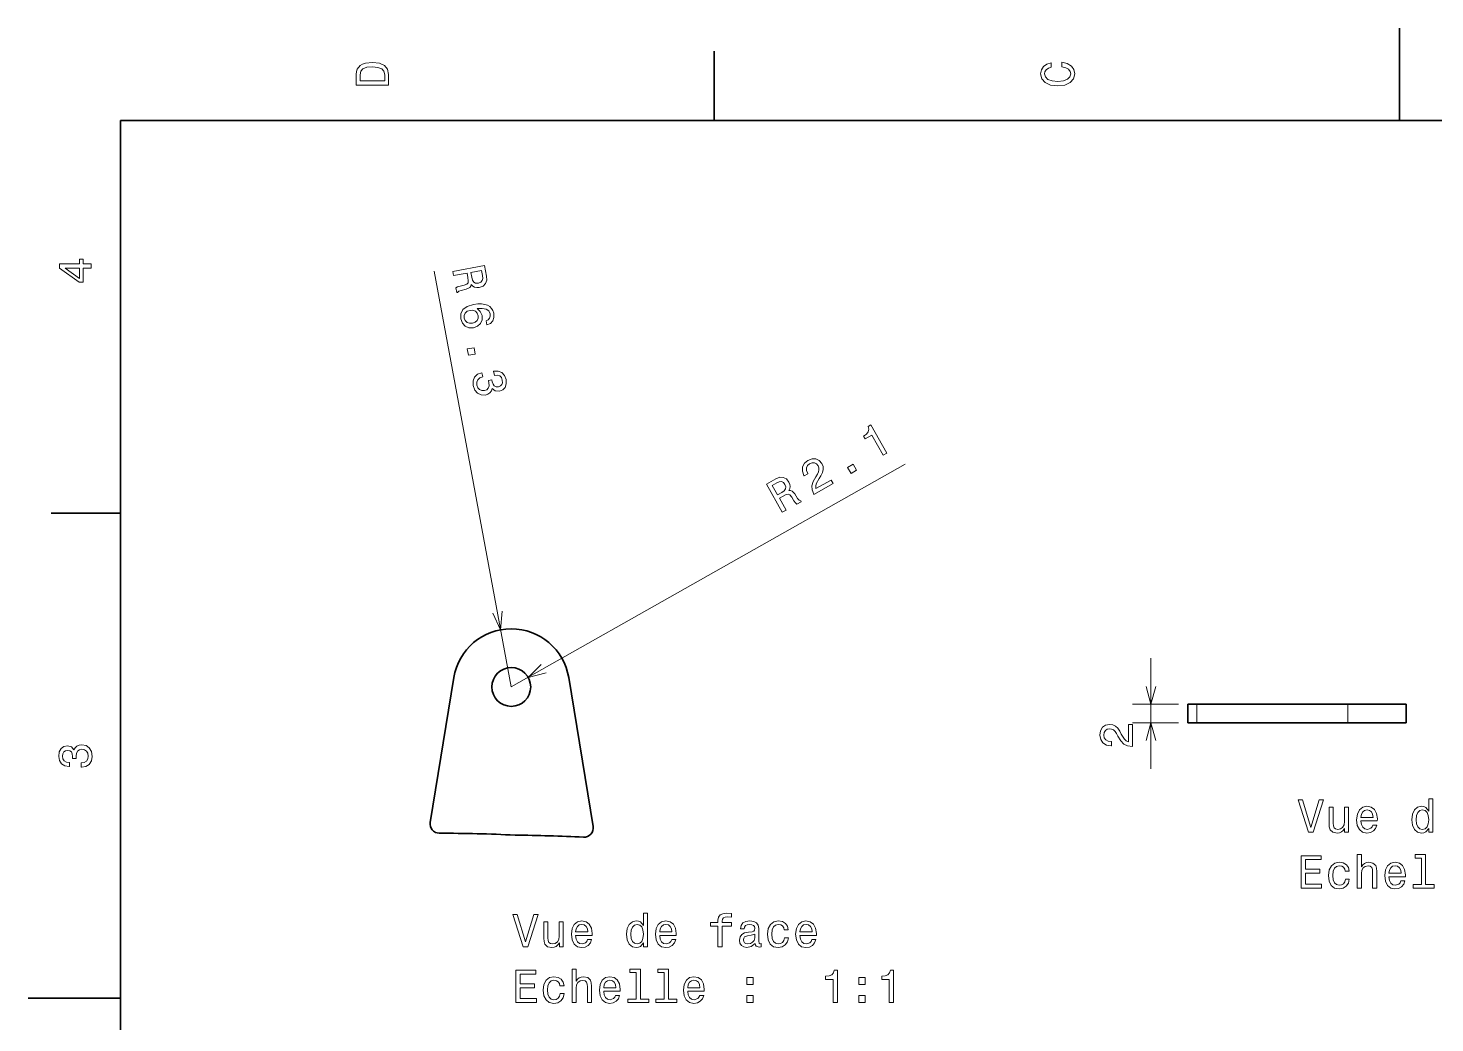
# Model space of a CAD drawing. Extents: x 0 to 297, y 0 to 210.
# Drawn here: x 0 to 152.3, y 102.3 to 210 of the extents above; entities that cross this region are included whole.
import ezdxf

# ---------------------------------------------------------------- set-up
doc = ezdxf.new("R2010")
doc.units = 0

msp = doc.modelspace()

# ---------------------------------------------------------------- linework, layer by layer
at = {"color": 7, "lineweight": 35, "ltscale": 0.25}
for p, q in [((148.5, 200), (148.5, 210)), ((10, 105), (0, 105))]:
    msp.add_line(p, q, dxfattribs=at)
at = {"color": 7, "lineweight": 35, "ltscale": 0.1875}
for p, q in [((74.300003, 200), (74.300003, 207.5)), ((10, 157.5), (2.5, 157.5))]:
    msp.add_line(p, q, dxfattribs=at)
at = {"color": 7, "lineweight": 35}
for p, q in [((287, 200), (10, 200)), ((10, 200), (10, 10))]:
    msp.add_line(p, q, dxfattribs=at)
at = {"color": 7, "lineweight": 13}
for q in [(43.950184, 183.689484), (94.965836, 162.810089)]:
    msp.add_line((52.317291, 138.67514), q, dxfattribs=at)
at = {"color": 7, "lineweight": 13, "ltscale": 0.3}
msp.add_line((121.584229, 129.807159), (121.584229, 141.807159), dxfattribs=at)
at = {"color": 7, "lineweight": 35, "ltscale": 0.397474}
msp.add_line((46.100208, 139.693909), (43.529205, 124.004219), dxfattribs=at)
at = {"color": 7, "lineweight": 35, "ltscale": 0.408457}
for p, q in [((58.534374, 139.693909), (61.176422, 123.570671)), ((142.905472, 136.807159), (126.5672, 136.807159)), ((142.905472, 134.807159), (126.5672, 134.807159))]:
    msp.add_line(p, q, dxfattribs=at)
at = {"color": 7, "lineweight": 13, "ltscale": 0.124574}
for p, q in [((124.5672, 136.807159), (119.584229, 136.807159)), ((124.5672, 134.807159), (119.584229, 134.807159))]:
    msp.add_line(p, q, dxfattribs=at)
at = {"color": 7, "lineweight": 35, "ltscale": 0.025}
for p, q in [((126.5672, 136.807159), (125.5672, 136.807159)), ((126.5672, 134.807159), (125.5672, 134.807159))]:
    msp.add_line(p, q, dxfattribs=at)
at = {"color": 7, "lineweight": 35, "ltscale": 0.05}
for p, q in [((125.5672, 134.807159), (125.5672, 136.807159)), ((149.205475, 134.807159), (149.205475, 136.807159))]:
    msp.add_line(p, q, dxfattribs=at)
at = {"color": 7, "lineweight": 13, "ltscale": 0.05}
for p, q in [((126.5672, 134.807159), (126.5672, 136.807159)), ((142.905472, 134.807159), (142.905472, 136.807159))]:
    msp.add_line(p, q, dxfattribs=at)
at = {"color": 7, "lineweight": 35, "ltscale": 0.155427}
for p, q in [((149.122559, 136.807159), (142.905472, 136.807159)), ((149.122559, 134.807159), (142.905472, 134.807159))]:
    msp.add_line(p, q, dxfattribs=at)
at = {"color": 7, "lineweight": 35, "ltscale": 0.002073}
for p, q in [((149.205475, 136.807159), (149.122559, 136.807159)), ((149.205475, 134.807159), (149.122559, 134.807159))]:
    msp.add_line(p, q, dxfattribs=at)
at = {"color": 7, "lineweight": 13}
for points in [[(35.533215, 204.994965), (35.533215, 203.829971), (39.033215, 203.829971), (39.033215, 204.994965), (38.922264, 205.544678), (38.584366, 205.953171), (38.034657, 206.205338), (37.283215, 206.296112), (36.516644, 206.215424), (36.21405, 206.114563), (35.971977, 205.973343), (35.644165, 205.56485), (35.563473, 205.297562)], [(35.951801, 204.959656), (36.027451, 205.342941), (36.259438, 205.605194), (36.672985, 205.761536), (37.283215, 205.811966), (37.873272, 205.756485), (38.286816, 205.600143), (38.533936, 205.332855), (38.614628, 204.959656), (38.614628, 204.298996), (35.951801, 204.298996)], [(111.93206, 205.817017), (112.35569, 205.716141), (112.658287, 205.549713), (112.844887, 205.317734), (112.905403, 205.045395), (112.814629, 204.71759), (112.54229, 204.460388), (112.098488, 204.28891), (111.483215, 204.233429), (110.872986, 204.28891), (110.424141, 204.455338), (110.151802, 204.71254), (110.055984, 205.045395), (110.106415, 205.287476), (110.247627, 205.494247), (110.474571, 205.655624), (110.787247, 205.766571), (110.787247, 206.245682), (110.308144, 206.094391), (109.94503, 205.832138), (109.718086, 205.474075), (109.637398, 205.045395), (109.763474, 204.510818), (110.116501, 204.10231), (110.696472, 203.840057), (111.483215, 203.749283), (112.269958, 203.840057), (112.84993, 204.10231), (113.208, 204.510818), (113.329041, 205.045395), (113.233215, 205.51442), (112.965927, 205.892654), (112.527161, 206.159943), (111.93206, 206.301163)], [(6.833213, 184.02739), (6.833213, 184.481277), (5.965778, 184.481277), (5.965778, 184.98056), (5.56232, 184.98056), (5.56232, 184.481277), (3.408862, 184.481277), (3.408862, 184.022339), (5.521974, 182.489197), (5.965778, 182.489197), (5.965778, 184.02739)], [(5.56232, 182.912827), (3.993876, 184.02739), (5.56232, 184.02739)], [(45.988388, 183.668228), (46.0741, 183.207108), (47.526882, 183.477142), (47.614437, 183.006104), (47.664078, 182.656265), (47.635216, 182.425201), (47.49371, 182.275787), (47.210384, 182.171814), (46.768745, 182.064087), (46.481735, 181.97995), (46.319256, 181.888199), (46.416027, 181.367584), (46.510235, 181.385101), (46.627869, 181.524933), (46.87833, 181.612518), (47.427208, 181.750458), (47.823078, 181.911255), (47.930798, 182.049255), (47.991825, 182.24527), (48.152649, 182.069977), (48.351994, 181.963394), (48.58675, 181.914703), (48.855068, 181.933792), (49.258663, 182.080627), (49.534172, 182.337021), (49.661758, 182.69928), (49.643269, 183.157516), (49.429451, 184.307846)], [(49.197849, 183.208099), (49.224319, 182.900116), (49.169743, 182.669388), (49.021088, 182.503265), (48.756676, 182.407944), (48.459877, 182.404083), (48.261452, 182.505692), (48.129807, 182.717194), (48.046955, 183.024948), (47.948338, 183.555481), (49.093708, 183.768372)], [(49.666531, 177.87175), (50.050644, 178.040619), (50.30759, 178.314072), (50.433334, 178.686249), (50.416687, 179.134567), (50.327602, 179.420654), (50.186394, 179.656021), (49.991211, 179.850571), (49.738026, 179.998444), (49.437668, 180.096497), (49.085186, 180.143829), (48.68058, 180.140442), (48.235603, 180.078247), (47.546272, 179.868042), (47.080727, 179.530151), (46.846123, 179.081299), (46.841534, 178.526459), (47.02018, 178.062103), (47.321423, 177.738495), (47.732574, 177.568695), (48.214321, 177.571045), (48.669693, 177.742889), (48.989254, 178.038239), (49.151901, 178.432678), (49.150127, 178.883759), (48.963406, 179.336365), (48.615349, 179.635864), (49.174587, 179.662872), (49.595783, 179.577026), (49.873985, 179.37738), (50.015987, 179.054962), (50.022404, 178.799683), (49.9533, 178.591904), (49.802799, 178.435684), (49.581741, 178.327911)], [(48.119965, 178.051071), (47.797455, 178.047546), (47.533649, 178.142151), (47.333511, 178.335785), (47.232315, 178.604218), (47.227524, 178.905975), (47.339756, 179.157684), (47.551029, 179.345703), (47.855106, 179.448395), (48.171738, 179.455948), (48.430584, 179.360443), (48.621727, 179.160004), (48.73341, 178.862732), (48.728638, 178.584839), (48.624477, 178.34491), (48.41724, 178.16275)], [(47.550636, 175.263489), (47.677818, 174.579239), (48.416607, 174.716553), (48.289421, 175.400818)], [(49.14563, 172.698669), (49.110924, 172.6922), (48.649673, 172.524399), (48.335991, 172.225006), (48.176109, 171.815689), (48.182137, 171.314117), (48.362278, 170.814117), (48.652332, 170.467926), (49.045494, 170.284515), (49.508331, 170.278214), (49.793499, 170.372253), (50.011219, 170.525574), (50.161499, 170.738174), (50.251133, 171.001068), (50.578789, 170.728546), (51.026402, 170.693756), (51.399323, 170.840027), (51.652233, 171.107605), (51.771175, 171.488785), (51.747158, 171.976761), (51.584877, 172.408264), (51.30312, 172.709839), (50.914566, 172.868439), (50.439617, 172.857117), (50.404911, 172.850647), (50.486935, 172.409363), (50.811638, 172.42868), (51.063683, 172.342163), (51.241226, 172.159729), (51.345184, 171.876404), (51.353443, 171.611191), (51.28434, 171.403427), (51.136955, 171.258057), (50.917168, 171.171021), (50.665916, 171.170502), (50.480175, 171.259079), (50.3423, 171.448898), (50.260017, 171.725983), (50.229031, 171.920288), (49.837326, 171.847473), (49.892403, 171.606354), (49.905842, 171.28569), (49.830158, 171.030533), (49.66259, 170.855759), (49.418934, 170.759171), (49.121212, 170.760254), (48.881279, 170.86441), (48.705009, 171.067612), (48.604164, 171.361786), (48.595684, 171.683365), (48.702038, 171.939102), (48.913311, 172.127121), (49.230419, 172.242493)], [(92.580673, 163.758362), (92.980087, 163.98439), (91.243881, 167.052414), (90.945419, 166.883514), (91.017929, 166.571075), (90.961761, 166.301697), (90.779968, 166.059738), (90.466263, 165.835861), (90.642616, 165.524231), (91.353653, 165.926605)], [(85.085754, 159.516968), (87.179382, 160.701752), (86.965767, 161.079224), (85.31105, 160.142822), (85.286484, 160.401276), (85.347626, 160.661865), (85.65847, 161.249207), (85.842911, 161.52742), (86.025795, 161.880081), (86.107895, 162.216278), (86.079849, 162.542313), (85.957329, 162.861221), (85.674072, 163.187683), (85.303848, 163.360626), (84.883507, 163.366135), (84.438057, 163.200974), (84.058922, 162.887909), (83.855255, 162.500305), (83.835251, 162.054382), (84.010925, 161.580109), (84.0457, 161.518661), (84.445114, 161.74469), (84.425247, 161.7798), (84.295845, 162.100616), (84.290161, 162.387146), (84.399414, 162.634399), (84.622269, 162.824249), (84.90168, 162.924423), (85.152512, 162.921509), (85.372276, 162.81987), (85.537872, 162.629639), (85.621407, 162.410355), (85.634888, 162.191986), (85.57888, 161.963272), (85.460274, 161.722305), (85.280792, 161.435303), (85.004654, 160.919769), (84.865738, 160.458694), (84.884491, 160.005722), (85.078293, 159.530136)], [(89.105339, 161.791656), (89.711044, 162.13443), (89.34095, 162.788422), (88.735245, 162.445648)], [(81.665344, 157.581345), (82.073532, 157.812347), (81.345764, 159.098358), (81.762741, 159.33432), (82.077431, 159.495026), (82.305328, 159.542877), (82.49263, 159.457642), (82.683075, 159.223511), (82.928558, 158.840912), (83.10144, 158.596863), (83.241051, 158.473038), (83.701912, 158.733841), (83.654716, 158.81723), (83.484222, 158.883011), (83.319946, 159.09137), (83.011032, 159.565567), (82.730255, 159.88765), (82.564728, 159.944641), (82.359528, 159.938614), (82.472992, 160.14769), (82.508957, 160.370865), (82.478668, 160.608688), (82.373367, 160.856216), (82.103271, 161.19014), (81.771225, 161.367294), (81.387154, 161.370148), (80.959839, 161.203674), (79.941559, 160.627411)], [(81.056854, 160.766006), (81.339493, 160.89119), (81.575417, 160.914597), (81.780861, 160.828049), (81.95697, 160.608994), (82.057144, 160.32959), (82.025574, 160.108902), (81.868378, 159.915634), (81.604279, 159.737213), (81.134644, 159.471436), (80.560875, 160.485336)], [(119.584229, 132.221954), (119.584229, 134.627563), (119.150513, 134.627563), (119.150513, 132.726273), (118.913475, 132.832184), (118.716789, 133.013733), (118.358727, 133.573532), (118.207428, 133.871078), (117.99057, 134.203934), (117.738403, 134.440964), (117.440857, 134.577133), (117.102959, 134.627563), (116.679329, 134.54184), (116.346474, 134.30481), (116.134659, 133.941696), (116.059013, 133.472672), (116.144745, 132.988525), (116.381775, 132.620361), (116.760017, 132.383331), (117.2593, 132.302643), (117.329903, 132.302643), (117.329903, 132.761581), (117.289558, 132.761581), (116.946617, 132.806961), (116.694458, 132.94313), (116.533073, 133.159988), (116.4776, 133.447449), (116.52803, 133.73996), (116.654114, 133.956818), (116.8508, 134.098038), (117.097916, 134.148468), (117.329903, 134.113159), (117.526588, 134.017334), (117.698059, 133.855957), (117.849358, 133.634048), (118.010742, 133.336502), (118.323418, 132.84227), (118.656273, 132.494278), (119.059731, 132.287506), (119.569099, 132.221954)], [(5.73379, 129.979111), (5.769093, 129.979111), (6.253242, 130.059799), (6.616354, 130.296829), (6.848343, 130.670029), (6.934078, 131.164276), (6.848343, 131.688766), (6.626441, 132.082138), (6.273415, 132.334305), (5.819525, 132.425079), (5.521974, 132.384735), (5.279899, 132.273788), (5.0933, 132.092224), (4.957133, 131.850143), (4.684798, 132.177963), (4.251081, 132.293961), (3.857709, 132.218307), (3.560158, 132.00145), (3.373559, 131.648422), (3.307997, 131.164276), (3.388689, 130.710388), (3.610591, 130.362396), (3.963617, 130.135452), (4.432637, 130.059799), (4.46794, 130.059799), (4.46794, 130.508652), (4.145173, 130.548996), (3.913184, 130.680115), (3.771974, 130.891937), (3.721542, 131.189484), (3.761888, 131.451736), (3.867795, 131.643372), (4.039265, 131.759369), (4.271254, 131.804764), (4.518372, 131.759369), (4.684798, 131.638336), (4.785663, 131.426514), (4.815922, 131.139053), (4.810879, 130.942368), (5.209294, 130.942368), (5.199208, 131.189484), (5.244596, 131.507217), (5.365634, 131.744247), (5.56232, 131.885452), (5.819525, 131.935883), (6.112032, 131.880417), (6.328891, 131.734161), (6.465058, 131.502167), (6.510447, 131.194534), (6.460014, 130.876801), (6.308718, 130.644821), (6.066643, 130.498566), (5.73379, 130.443085)], [(139.781876, 126.455574), (138.904343, 123.475029), (138.001617, 126.455574), (137.522507, 126.455574), (138.652191, 122.950531), (139.156509, 122.950531), (140.260971, 126.455574)], [(151.668762, 123.369118), (151.668762, 122.950531), (152.112564, 122.950531), (152.112564, 126.571571), (151.673798, 126.571571), (151.673798, 125.245201), (151.335907, 125.628487), (151.129135, 125.719261), (150.892105, 125.754562), (150.463425, 125.653702), (150.130569, 125.371277), (149.913712, 124.917389), (149.838074, 124.307159), (149.913712, 123.69693), (150.130569, 123.237991), (150.463425, 122.950531), (150.892105, 122.854713), (151.129135, 122.890015), (151.340942, 122.980789)], [(142.984314, 125.658745), (142.540512, 125.658745), (142.540512, 124.095345), (142.490082, 123.732231), (142.343826, 123.469986), (142.116882, 123.308601), (141.819336, 123.258171), (141.582306, 123.298515), (141.431, 123.419548), (141.345276, 123.62632), (141.325104, 123.918831), (141.325104, 125.658745), (140.881287, 125.658745), (140.881287, 123.878487), (140.896423, 123.520416), (140.992249, 123.222862), (141.28476, 122.950531), (141.753769, 122.854713), (142.005936, 122.890015), (142.222794, 122.980789), (142.409393, 123.137131), (142.560684, 123.364075), (142.560684, 122.950531), (142.984314, 122.950531)], [(144.32077, 124.176033), (146.095993, 124.176033), (146.101028, 124.382805), (146.02034, 124.962776), (145.798447, 125.3965), (145.445419, 125.658745), (144.976395, 125.754562), (144.517456, 125.653702), (144.164429, 125.371277), (143.937485, 124.912346), (143.856796, 124.307159), (143.932449, 123.686844), (144.159393, 123.232948), (144.50737, 122.950531), (144.961273, 122.854713), (145.354645, 122.920273), (145.677399, 123.091743), (145.914429, 123.364075), (146.050598, 123.727188), (145.611847, 123.727188), (145.521057, 123.525459), (145.389938, 123.374161), (145.016739, 123.253128), (144.729279, 123.308601), (144.512421, 123.485115), (144.371201, 123.772575), (144.32077, 124.160904)], [(144.32077, 124.549232), (144.376251, 124.897217), (144.512421, 125.154419), (144.719193, 125.31076), (144.991531, 125.366234), (145.25882, 125.31076), (145.465591, 125.154419), (145.591675, 124.897217), (145.637054, 124.549232)], [(150.967743, 125.356148), (151.260254, 125.285545), (151.482162, 125.08886), (151.613281, 124.761047), (151.663712, 124.307159), (151.613281, 123.848228), (151.482162, 123.520416), (151.260254, 123.318687), (150.967743, 123.253128), (150.690369, 123.318687), (150.478561, 123.520416), (150.337341, 123.853271), (150.291962, 124.307159), (150.337341, 124.756004), (150.478561, 125.083817), (150.690369, 125.285545)], [(137.845276, 116.903702), (140.064285, 116.903702), (140.064285, 117.327332), (138.30925, 117.327332), (138.30925, 118.512489), (139.87265, 118.512489), (139.87265, 118.931076), (138.30925, 118.931076), (138.30925, 119.980072), (140.023941, 119.980072), (140.023941, 120.403702), (137.845276, 120.403702)], [(143.932449, 116.903702), (144.376251, 116.903702), (144.376251, 118.467102), (144.421646, 118.825172), (144.567886, 119.087418), (144.794846, 119.248802), (145.097427, 119.309319), (145.339508, 119.258888), (145.490799, 119.122719), (145.566452, 118.895775), (145.591675, 118.593185), (145.591675, 116.903702), (146.035477, 116.903702), (146.035477, 118.68396), (146.015305, 119.04203), (145.924515, 119.339584), (145.626968, 119.611916), (145.162994, 119.707733), (144.910828, 119.672432), (144.69397, 119.576614), (144.512421, 119.425316), (144.376251, 119.218544), (144.376251, 120.524742), (143.932449, 120.524742)], [(150.887054, 120.151543), (150.887054, 117.276901), (149.974228, 117.276901), (149.974228, 116.903702), (152.238647, 116.903702), (152.238647, 117.276901), (151.330856, 117.276901), (151.330856, 120.524742), (150.191086, 120.524742), (150.191086, 120.151543)], [(142.621201, 118.714218), (143.059967, 118.714218), (142.969193, 119.117676), (142.752335, 119.435402), (142.414429, 119.632088), (141.975677, 119.707733), (141.491531, 119.606873), (141.123367, 119.324448), (140.891388, 118.865517), (140.810684, 118.250244), (140.886337, 117.640015), (141.113281, 117.186119), (141.471344, 116.903702), (141.960541, 116.807884), (142.394257, 116.88353), (142.732162, 117.095345), (142.964142, 117.4282), (143.065018, 117.872002), (142.641388, 117.872002), (142.565735, 117.589584), (142.424515, 117.377762), (142.222794, 117.246643), (141.975677, 117.206299), (141.668045, 117.271858), (141.446136, 117.473587), (141.309967, 117.801399), (141.264572, 118.265373), (141.309967, 118.719261), (141.451172, 119.047073), (141.678131, 119.248802), (141.975677, 119.319405), (142.237915, 119.274017), (142.434601, 119.158028), (142.565735, 118.966385)], [(147.356796, 118.129204), (149.132019, 118.129204), (149.137054, 118.335976), (149.056366, 118.915947), (148.834457, 119.34967), (148.481445, 119.611916), (148.012421, 119.707733), (147.553482, 119.606873), (147.200455, 119.324448), (146.973511, 118.865517), (146.892822, 118.26033), (146.968475, 117.640015), (147.195419, 117.186119), (147.543396, 116.903702), (147.997284, 116.807884), (148.390656, 116.873444), (148.713425, 117.044914), (148.950455, 117.317245), (149.086624, 117.680359), (148.647858, 117.680359), (148.557083, 117.47863), (148.425964, 117.327332), (148.052765, 117.206299), (147.765305, 117.261772), (147.548447, 117.438286), (147.407227, 117.725746), (147.356796, 118.114075)], [(147.356796, 118.502403), (147.412277, 118.850388), (147.548447, 119.10759), (147.755219, 119.263931), (148.027542, 119.319405), (148.294846, 119.263931), (148.501617, 119.10759), (148.627686, 118.850388), (148.67308, 118.502403)], [(54.748348, 114.057381), (53.870827, 111.076836), (52.968086, 114.057381), (52.488979, 114.057381), (53.618664, 110.552338), (54.122986, 110.552338), (55.227455, 114.057381)], [(57.950798, 113.260551), (57.506992, 113.260551), (57.506992, 111.697151), (57.456558, 111.334038), (57.310307, 111.071793), (57.083363, 110.910408), (56.785812, 110.859978), (56.548779, 110.900322), (56.397484, 111.021355), (56.311749, 111.228127), (56.291576, 111.520638), (56.291576, 113.260551), (55.847771, 113.260551), (55.847771, 111.480293), (55.8629, 111.122223), (55.958721, 110.824669), (56.251228, 110.552338), (56.720249, 110.45652), (56.972412, 110.491821), (57.18927, 110.582596), (57.37587, 110.738937), (57.527164, 110.965881), (57.527164, 110.552338), (57.950798, 110.552338)], [(59.287251, 111.77784), (61.062469, 111.77784), (61.067513, 111.984612), (60.98682, 112.564583), (60.764915, 112.998306), (60.411892, 113.260551), (59.942871, 113.356369), (59.483936, 113.255508), (59.130913, 112.973083), (58.903965, 112.514153), (58.823277, 111.908966), (58.898922, 111.288651), (59.12587, 110.834755), (59.47385, 110.552338), (59.927742, 110.45652), (60.321114, 110.522079), (60.643879, 110.69355), (60.880913, 110.965881), (61.017078, 111.328995), (60.57832, 111.328995), (60.487541, 111.127266), (60.356415, 110.975967), (59.983215, 110.854935), (59.695755, 110.910408), (59.478893, 111.086922), (59.337685, 111.374382), (59.287251, 111.762711)], [(59.287251, 112.151039), (59.342728, 112.499023), (59.478893, 112.756226), (59.685669, 112.912567), (59.958, 112.96804), (60.225292, 112.912567), (60.432064, 112.756226), (60.558144, 112.499023), (60.603535, 112.151039)], [(66.635239, 110.970924), (66.635239, 110.552338), (67.079041, 110.552338), (67.079041, 114.173378), (66.640274, 114.173378), (66.640274, 112.847008), (66.302383, 113.230293), (66.095612, 113.321068), (65.858582, 113.356369), (65.429901, 113.255508), (65.097054, 112.973083), (64.880188, 112.519196), (64.804543, 111.908966), (64.880188, 111.298737), (65.097054, 110.839798), (65.429901, 110.552338), (65.858582, 110.45652), (66.095612, 110.491821), (66.307426, 110.582596)], [(65.934227, 112.957954), (66.22673, 112.887352), (66.448639, 112.690666), (66.579758, 112.362854), (66.630188, 111.908966), (66.579758, 111.450035), (66.448639, 111.122223), (66.22673, 110.920494), (65.934227, 110.854935), (65.656845, 110.920494), (65.44503, 111.122223), (65.303825, 111.455078), (65.25843, 111.908966), (65.303825, 112.357811), (65.44503, 112.685623), (65.656845, 112.887352)], [(68.395325, 111.77784), (70.17054, 111.77784), (70.175583, 111.984612), (70.094887, 112.564583), (69.872986, 112.998306), (69.519958, 113.260551), (69.050941, 113.356369), (68.59201, 113.255508), (68.238983, 112.973083), (68.012039, 112.514153), (67.931343, 111.908966), (68.006996, 111.288651), (68.23394, 110.834755), (68.581924, 110.552338), (69.035812, 110.45652), (69.429184, 110.522079), (69.751953, 110.69355), (69.988983, 110.965881), (70.125153, 111.328995), (69.686386, 111.328995), (69.595612, 111.127266), (69.464485, 110.975967), (69.091286, 110.854935), (68.803825, 110.910408), (68.58696, 111.086922), (68.445755, 111.374382), (68.395325, 111.762711)], [(68.395325, 112.151039), (68.450798, 112.499023), (68.58696, 112.756226), (68.793732, 112.912567), (69.066071, 112.96804), (69.333359, 112.912567), (69.540131, 112.756226), (69.666214, 112.499023), (69.711601, 112.151039)], [(74.694313, 112.791534), (74.694313, 110.552338), (75.138123, 110.552338), (75.138123, 112.791534), (76.146759, 112.791534), (76.146759, 113.169769), (75.138123, 113.169769), (75.138123, 113.336197), (75.173416, 113.537926), (75.289413, 113.674095), (75.486099, 113.754784), (75.768524, 113.785049), (76.146759, 113.764877), (76.146759, 114.148163), (75.667656, 114.173378), (75.23394, 114.127983), (74.931343, 113.991821), (74.749786, 113.754784), (74.694313, 113.416893), (74.694313, 113.169769), (73.882355, 113.169769), (73.882355, 112.791534)], [(78.723854, 110.905365), (78.723854, 110.890236), (78.749069, 110.718765), (78.824715, 110.597725), (79.142441, 110.501907), (79.389557, 110.542252), (79.389557, 110.885193), (79.283646, 110.870064), (79.142441, 110.935623), (79.117226, 111.137352), (79.117226, 112.539368), (79.056702, 112.897438), (78.880188, 113.149597), (78.572556, 113.300896), (78.13884, 113.356369), (77.71521, 113.295853), (77.402527, 113.124382), (77.205841, 112.857094), (77.140274, 112.504066), (77.140274, 112.473808), (77.538696, 112.473808), (77.573997, 112.685623), (77.684944, 112.836922), (77.866501, 112.927696), (78.123711, 112.962997), (78.370827, 112.937782), (78.54734, 112.862137), (78.653244, 112.73101), (78.688553, 112.549454), (78.668381, 112.337639), (78.587685, 112.231735), (78.385956, 112.181297), (78.007713, 112.140953), (77.573997, 112.050179), (77.266357, 111.888794), (77.084801, 111.636635), (77.029327, 111.263435), (77.079758, 110.93058), (77.236099, 110.683464), (77.488258, 110.527122), (77.836243, 110.471649), (78.305267, 110.577553)], [(81.87587, 112.362854), (82.314629, 112.362854), (82.223846, 112.766312), (82.006989, 113.084038), (81.669098, 113.280724), (81.230331, 113.356369), (80.746185, 113.255508), (80.378029, 112.973083), (80.146042, 112.514153), (80.065353, 111.89888), (80.140999, 111.288651), (80.367943, 110.834755), (80.726013, 110.552338), (81.21521, 110.45652), (81.648926, 110.532166), (81.986816, 110.74398), (82.218811, 111.076836), (82.319672, 111.520638), (81.896042, 111.520638), (81.820389, 111.23822), (81.679184, 111.026398), (81.477455, 110.895279), (81.230331, 110.854935), (80.922699, 110.920494), (80.700798, 111.122223), (80.564629, 111.450035), (80.519241, 111.914009), (80.564629, 112.367897), (80.705841, 112.695709), (80.932785, 112.897438), (81.230331, 112.96804), (81.492584, 112.922653), (81.68927, 112.806664), (81.820389, 112.615021)], [(83.575439, 111.77784), (85.350647, 111.77784), (85.355698, 111.984612), (85.275002, 112.564583), (85.053101, 112.998306), (84.700073, 113.260551), (84.231056, 113.356369), (83.772125, 113.255508), (83.419098, 112.973083), (83.192154, 112.514153), (83.111458, 111.908966), (83.187103, 111.288651), (83.414047, 110.834755), (83.762039, 110.552338), (84.215927, 110.45652), (84.609299, 110.522079), (84.932068, 110.69355), (85.169098, 110.965881), (85.305267, 111.328995), (84.866501, 111.328995), (84.775726, 111.127266), (84.6446, 110.975967), (84.2714, 110.854935), (83.983932, 110.910408), (83.767075, 111.086922), (83.62587, 111.374382), (83.575439, 111.762711)], [(83.575439, 112.151039), (83.630913, 112.499023), (83.767075, 112.756226), (83.973846, 112.912567), (84.246185, 112.96804), (84.513474, 112.912567), (84.720245, 112.756226), (84.846329, 112.499023), (84.891716, 112.151039)], [(78.673416, 111.500465), (78.6129, 111.23822), (78.451515, 111.036484), (78.209442, 110.905365), (77.911896, 110.859978), (77.720245, 110.885193), (77.584084, 110.965881), (77.498352, 111.107094), (77.473129, 111.30378), (77.493301, 111.480293), (77.573997, 111.606369), (77.896759, 111.747581), (78.305267, 111.808098), (78.673416, 111.929138)], [(52.811749, 104.505508), (55.030769, 104.505508), (55.030769, 104.929138), (53.275726, 104.929138), (53.275726, 106.114296), (54.839127, 106.114296), (54.839127, 106.532883), (53.275726, 106.532883), (53.275726, 107.581879), (54.990421, 107.581879), (54.990421, 108.005508), (52.811749, 108.005508)], [(57.587685, 106.316025), (58.026443, 106.316025), (57.935669, 106.719482), (57.718807, 107.037209), (57.380913, 107.233894), (56.94215, 107.30954), (56.458, 107.208679), (56.089844, 106.926254), (55.857857, 106.467323), (55.777164, 105.852051), (55.852814, 105.241821), (56.079758, 104.787926), (56.437828, 104.505508), (56.927021, 104.409691), (57.360741, 104.485336), (57.698635, 104.697151), (57.930622, 105.030006), (58.031487, 105.473808), (57.607857, 105.473808), (57.532207, 105.191391), (57.390999, 104.979568), (57.18927, 104.84845), (56.94215, 104.808105), (56.634514, 104.873665), (56.412613, 105.075394), (56.276443, 105.403206), (56.231056, 105.86718), (56.276443, 106.321068), (56.417656, 106.64888), (56.6446, 106.850609), (56.94215, 106.921211), (57.204399, 106.875824), (57.401085, 106.759834), (57.532207, 106.568192)], [(58.898922, 104.505508), (59.342728, 104.505508), (59.342728, 106.068909), (59.388115, 106.426979), (59.53437, 106.689224), (59.761314, 106.850609), (60.063908, 106.911125), (60.305984, 106.860695), (60.457283, 106.724525), (60.532928, 106.497581), (60.558144, 106.194992), (60.558144, 104.505508), (61.001949, 104.505508), (61.001949, 106.285767), (60.981777, 106.643837), (60.890999, 106.941391), (60.593449, 107.213722), (60.129471, 107.30954), (59.877312, 107.274239), (59.66045, 107.178421), (59.478893, 107.027122), (59.342728, 106.820351), (59.342728, 108.126549), (58.898922, 108.126549)], [(62.323273, 105.73101), (64.098495, 105.73101), (64.103531, 105.937782), (64.022842, 106.517754), (63.800941, 106.951477), (63.447914, 107.213722), (62.978893, 107.30954), (62.519962, 107.208679), (62.166935, 106.926254), (61.939991, 106.467323), (61.859299, 105.862137), (61.934948, 105.241821), (62.161892, 104.787926), (62.509872, 104.505508), (62.963764, 104.409691), (63.357136, 104.47525), (63.679901, 104.646721), (63.916935, 104.919052), (64.053101, 105.282166), (63.614342, 105.282166), (63.523563, 105.080437), (63.392441, 104.929138), (63.019241, 104.808105), (62.731777, 104.863579), (62.514915, 105.040092), (62.373707, 105.327553), (62.323273, 105.715881)], [(62.323273, 106.10421), (62.37875, 106.452194), (62.514915, 106.709396), (62.721691, 106.865738), (62.994026, 106.921211), (63.261314, 106.865738), (63.468086, 106.709396), (63.59417, 106.452194), (63.639557, 106.10421)], [(65.853531, 107.753349), (65.853531, 104.878708), (64.940712, 104.878708), (64.940712, 104.505508), (67.205116, 104.505508), (67.205116, 104.878708), (66.29734, 104.878708), (66.29734, 108.126549), (65.15757, 108.126549), (65.15757, 107.753349)], [(68.889557, 107.753349), (68.889557, 104.878708), (67.97673, 104.878708), (67.97673, 104.505508), (70.241142, 104.505508), (70.241142, 104.878708), (69.333359, 104.878708), (69.333359, 108.126549), (68.193588, 108.126549), (68.193588, 107.753349)], [(71.431343, 105.73101), (73.206558, 105.73101), (73.211601, 105.937782), (73.130913, 106.517754), (72.909012, 106.951477), (72.555984, 107.213722), (72.08696, 107.30954), (71.628029, 107.208679), (71.275009, 106.926254), (71.048058, 106.467323), (70.967369, 105.862137), (71.043015, 105.241821), (71.269958, 104.787926), (71.617943, 104.505508), (72.071838, 104.409691), (72.46521, 104.47525), (72.787971, 104.646721), (73.025009, 104.919052), (73.161171, 105.282166), (72.722412, 105.282166), (72.63163, 105.080437), (72.500511, 104.929138), (72.127312, 104.808105), (71.839844, 104.863579), (71.622986, 105.040092), (71.481781, 105.327553), (71.431343, 105.715881)], [(71.431343, 106.10421), (71.486816, 106.452194), (71.622986, 106.709396), (71.829758, 106.865738), (72.102097, 106.921211), (72.369385, 106.865738), (72.576157, 106.709396), (72.70224, 106.452194), (72.747627, 106.10421)], [(77.811028, 106.46228), (78.506989, 106.46228), (78.506989, 107.213722), (77.811028, 107.213722)], [(87.1763, 104.505508), (87.635231, 104.505508), (87.635231, 108.030724), (87.292297, 108.030724), (87.201515, 107.723091), (87.019958, 107.516312), (86.742584, 107.395279), (86.359299, 107.354935), (86.359299, 106.996864), (87.1763, 106.996864)], [(89.955116, 106.46228), (90.651077, 106.46228), (90.651077, 107.213722), (89.955116, 107.213722)], [(93.248344, 104.505508), (93.707275, 104.505508), (93.707275, 108.030724), (93.364334, 108.030724), (93.27356, 107.723091), (93.092003, 107.516312), (92.814621, 107.395279), (92.431335, 107.354935), (92.431335, 106.996864), (93.248344, 106.996864)], [(77.811028, 104.505508), (78.506989, 104.505508), (78.506989, 105.25695), (77.811028, 105.25695)], [(89.955116, 104.505508), (90.651077, 104.505508), (90.651077, 105.25695), (89.955116, 105.25695)]]:
    msp.add_lwpolyline(points, close=True, dxfattribs=at)
for points in [[(50.304028, 146.673782), (51.165989, 144.869049), (51.321873, 146.862976)], [(55.571297, 141.111374), (54.144936, 139.709412), (56.081181, 140.210373)], [(121.066589, 138.739014), (121.584229, 136.807159), (122.101868, 138.739014)], [(122.101868, 132.875305), (121.584229, 134.807159), (121.066589, 132.875305)]]:
    msp.add_lwpolyline(points, dxfattribs=at)
at = {"color": 7, "lineweight": 35}
msp.add_circle((52.317291, 138.67514), 2.1, dxfattribs=at)
for centre, radius, start, end in [((52.317291, 138.67514), 6.3, 9.306116, 170.693886), ((44.516041, 123.842514), 1, 170.693886, 269.882662), ((60.189583, 123.408966), 1, 267.061247, 9.306116), ((44.137947, -55.568413), 178.411334, 87.24232, 89.879231), ((50.991425, -55.893196), 178.537906, 87.063329, 89.444722)]:
    msp.add_arc(centre, radius, start, end, dxfattribs=at)

doc.saveas('drawing.dxf')
